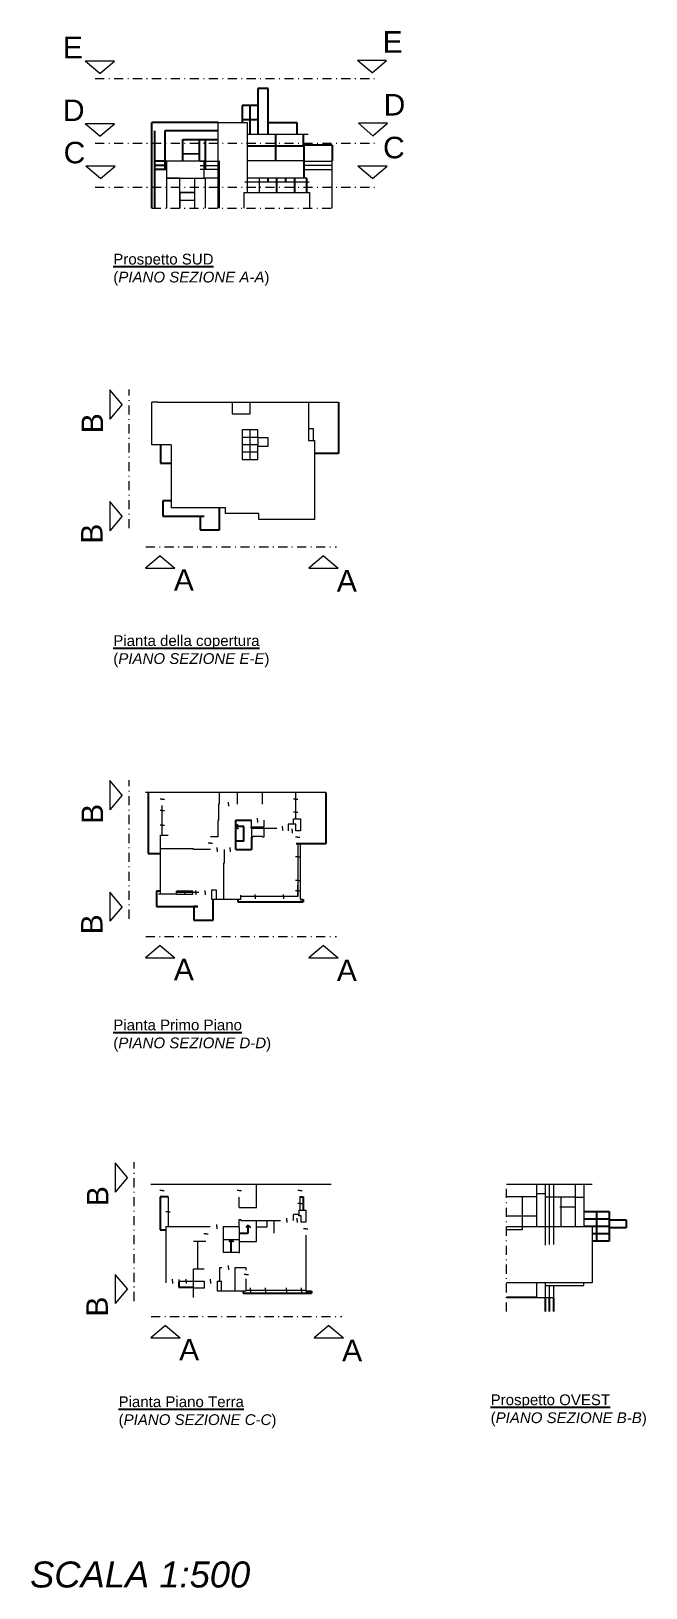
# Model space of a CAD drawing. Header units: centimetres. Extents: x 543 to 6804, y 293 to 1469.
# Drawn here: x 543.3 to 629, y 1252.1 to 1469 of the extents above; entities that cross this region are included whole.
import ezdxf

# ---------------------------------------------------------------- set-up
doc = ezdxf.new("R2010")
doc.units = ezdxf.units.CM
doc.linetypes.add('TRATTOPUNTO2', pattern=[12.7, 6.35, -3.175, 0, -3.175])
for name, color, linetype, lineweight in [('finestre', 131, 'Continuous', 20), ('linee a metà', 100, 'Continuous', 20), ('linee davanti', 161, 'Continuous', 20), ('linee di sezione', 7, 'Continuous', 20), ('linee spesse', 254, 'Continuous', 20), ('linee tratto punto', 40, 'TRATTOPUNTO2', 20), ('porte', 230, 'Continuous', 20)]:
    doc.layers.add(name, color=color, linetype=linetype, lineweight=lineweight)
doc.layers.add('linee dietro', color=51, linetype='Continuous')
doc.layers.add('testo', color=104, linetype='Continuous')
doc.styles.add('Annotative', font='arial.ttf')

msp = doc.modelspace()

# ---------------------------------------------------------------- linework, layer by layer
at = {"layer": 'finestre'}
for p, q in [((580.158, 1359.241), (580.158, 1362.891)), ((561.548, 1360.401), (561.248, 1360.401)), ((561.548, 1359.721), (561.548, 1361.081)), ((561.548, 1360.401), (561.848, 1360.401)), ((580.158, 1361.978), (579.858, 1361.978)), ((580.158, 1361.978), (580.458, 1361.978)), ((561.548, 1358.341), (561.248, 1358.341)), ((561.548, 1356.961), (561.548, 1359.721)), ((561.548, 1358.341), (561.848, 1358.341)), ((580.158, 1360.153), (579.858, 1360.153)), ((580.158, 1360.153), (580.458, 1360.153)), ((580.438, 1353.921), (580.138, 1353.921)), ((580.438, 1355.761), (580.438, 1348.401)), ((580.438, 1353.921), (580.738, 1353.921)), ((580.438, 1350.641), (580.138, 1350.641)), ((580.438, 1350.641), (580.738, 1350.641)), ((580.438, 1348.401), (580.438, 1350.001)), ((565.808, 1348.951), (563.508, 1348.951)), ((564.658, 1348.951), (564.658, 1349.251)), ((564.658, 1348.951), (564.658, 1348.651)), ((566.638, 1348.951), (565.808, 1348.951)), ((566.223, 1348.951), (566.223, 1349.251)), ((566.223, 1348.951), (566.223, 1348.651)), ((580.438, 1348.401), (572.518, 1348.401)), ((574.498, 1348.401), (574.498, 1348.701)), ((574.498, 1348.401), (574.498, 1348.101)), ((578.458, 1348.401), (578.458, 1348.701)), ((578.458, 1348.401), (578.458, 1348.101)), ((580.438, 1349.201), (580.138, 1349.201)), ((580.438, 1349.201), (580.738, 1349.201)), ((562.348, 1306.538), (562.348, 1302.408)), ((580.738, 1306.538), (580.738, 1304.688)), ((562.348, 1304.473), (562.048, 1304.473)), ((562.348, 1304.473), (562.648, 1304.473)), ((580.738, 1305.613), (580.438, 1305.613)), ((580.738, 1305.613), (581.038, 1305.613)), ((563.858, 1294.788), (565.898, 1294.788)), ((564.878, 1294.788), (564.878, 1295.088)), ((564.878, 1294.788), (564.878, 1294.488)), ((573.258, 1293.568), (581.538, 1293.568)), ((573.858, 1293.568), (573.858, 1293.868)), ((573.858, 1293.568), (573.858, 1293.268)), ((575.928, 1293.568), (575.928, 1293.868)), ((575.928, 1293.568), (575.928, 1293.268)), ((578.868, 1293.568), (578.868, 1293.868)), ((578.868, 1293.568), (578.868, 1293.268)), ((580.938, 1293.568), (580.938, 1293.868)), ((580.938, 1293.568), (580.938, 1293.268))]:
    msp.add_line(p, q, dxfattribs=at)
at = {"layer": 'linee a metà'}
for p, q in [((569.318, 1444.34), (569.318, 1456.31)), ((569.318, 1456.31), (573.398, 1456.31)), ((573.398, 1456.31), (573.398, 1446.54)), ((573.398, 1454.64), (581.868, 1454.64)), ((564.388, 1451.94), (566.688, 1451.94)), ((566.688, 1451.94), (564.388, 1451.94)), ((561.898, 1449.74), (562.198, 1449.74)), ((562.198, 1450.9), (561.958, 1450.9)), ((562.198, 1450.3), (561.958, 1450.3)), ((566.828, 1450.9), (569.378, 1450.9)), ((566.828, 1450.3), (569.378, 1450.3)), ((569.528, 1449.74), (566.828, 1449.74)), ((569.528, 1444.34), (569.528, 1450.94)), ((581.318, 1450.94), (573.398, 1450.94)), ((581.318, 1450.9), (585.238, 1450.9)), ((585.238, 1450.3), (581.318, 1450.3)), ((581.318, 1449.74), (585.238, 1449.74)), ((585.238, 1444.34), (585.238, 1450.94)), ((567.368, 1448.54), (567.518, 1448.54)), ((569.318, 1448.54), (567.518, 1448.54)), ((567.518, 1448.54), (567.518, 1444.34)), ((582.018, 1447.96), (573.058, 1447.96)), ((581.678, 1448.54), (573.398, 1448.54)), ((575.033, 1448.54), (575.033, 1446.54)), ((571.268, 1417.29), (571.268, 1415.68)), ((573.818, 1415.68), (573.818, 1417.29)), ((581.938, 1417.29), (586.118, 1417.29)), ((571.268, 1415.68), (573.818, 1415.68)), ((574.848, 1413.44), (572.698, 1413.44)), ((572.698, 1413.44), (572.698, 1409.34)), ((573.773, 1413.44), (573.773, 1409.34)), ((574.848, 1412.32), (574.848, 1413.44)), ((581.938, 1413.64), (582.558, 1413.64)), ((582.558, 1413.64), (582.558, 1411.95)), ((572.698, 1412.415), (574.848, 1412.415)), ((572.698, 1411.39), (574.848, 1411.39)), ((572.698, 1410.365), (574.848, 1410.365)), ((574.848, 1409.34), (574.848, 1411.19)), ((572.698, 1409.34), (574.848, 1409.34)), ((584.358, 1362.891), (580.308, 1362.891)), ((565.808, 1349.141), (563.508, 1349.141)), ((563.508, 1348.761), (563.508, 1349.141)), ((563.508, 1348.761), (565.808, 1348.761)), ((565.808, 1348.761), (565.808, 1349.141)), ((613.726, 1308.338), (613.726, 1306.538)), ((614.926, 1308.338), (614.926, 1299.838)), ((615.486, 1308.338), (615.486, 1299.898)), ((616.086, 1308.338), (616.086, 1299.898)), ((619.126, 1308.338), (619.126, 1302.408)), ((619.126, 1308.338), (619.126, 1306.528)), ((613.726, 1306.538), (609.526, 1306.538)), ((613.726, 1307.018), (614.926, 1307.018)), ((613.726, 1306.538), (613.726, 1302.408)), ((619.126, 1306.528), (614.926, 1306.528)), ((617.126, 1306.528), (617.126, 1302.408)), ((619.126, 1306.528), (619.126, 1302.408)), ((619.126, 1306.528), (620.326, 1306.528)), ((616.986, 1305.168), (619.126, 1305.168)), ((570.028, 1302.408), (570.028, 1298.788)), ((572.268, 1302.328), (572.268, 1300.668)), ((609.526, 1303.888), (613.726, 1303.888)), ((609.526, 1302.408), (621.496, 1302.408)), ((621.496, 1302.408), (621.496, 1294.588)), ((570.028, 1300.588), (572.268, 1300.588)), ((572.268, 1298.788), (570.028, 1298.788)), ((621.496, 1294.588), (609.526, 1294.588)), ((613.726, 1294.588), (613.726, 1292.468)), ((614.926, 1294.588), (614.926, 1292.468)), ((614.926, 1294.208), (620.326, 1294.208)), ((615.486, 1294.208), (615.486, 1292.468)), ((616.086, 1294.208), (616.086, 1292.468)), ((620.326, 1294.208), (620.326, 1294.588)), ((616.126, 1292.468), (613.726, 1292.468))]:
    msp.add_line(p, q, dxfattribs=at)
at = {"layer": 'linee davanti'}
for p, q in [((562.198, 1449.74), (562.198, 1450.94)), ((562.198, 1450.94), (567.368, 1450.94)), ((562.198, 1444.34), (562.198, 1449.74)), ((567.368, 1449.74), (567.368, 1450.94)), ((567.368, 1448.54), (567.368, 1449.74)), ((563.998, 1448.54), (562.198, 1448.54)), ((562.198, 1448.54), (567.368, 1448.54)), ((563.998, 1446.54), (563.998, 1448.54)), ((563.998, 1448.54), (566.038, 1448.54)), ((566.038, 1448.54), (566.038, 1446.54)), ((563.998, 1444.34), (563.998, 1446.54)), ((563.998, 1446.54), (566.038, 1446.54)), ((566.038, 1446.54), (563.998, 1446.54)), ((563.998, 1446.54), (563.998, 1444.34)), ((563.998, 1445.44), (566.038, 1445.44)), ((566.038, 1446.54), (566.038, 1444.34)), ((572.958, 1444.34), (572.958, 1446.54)), ((572.958, 1446.54), (582.068, 1446.54)), ((582.068, 1446.54), (582.068, 1444.34)), ((560.068, 1411.36), (560.068, 1417.29)), ((560.948, 1417.29), (560.068, 1417.29)), ((560.948, 1417.29), (581.938, 1417.29)), ((581.938, 1417.29), (581.938, 1411.95)), ((562.778, 1411.36), (560.068, 1411.36)), ((562.778, 1411.36), (562.778, 1402.59)), ((576.308, 1412.32), (574.848, 1412.32)), ((574.848, 1412.32), (574.848, 1411.19)), ((574.848, 1411.19), (576.308, 1411.19)), ((576.308, 1411.19), (576.308, 1412.32)), ((581.938, 1411.95), (582.748, 1411.95)), ((582.748, 1411.95), (582.748, 1400.97)), ((570.358, 1402.59), (562.778, 1402.59)), ((570.358, 1401.81), (570.358, 1402.59)), ((575.008, 1401.81), (570.358, 1401.81)), ((575.008, 1400.97), (575.008, 1401.81)), ((582.748, 1400.97), (575.008, 1400.97)), ((609.526, 1308.338), (621.496, 1308.338)), ((620.326, 1308.338), (620.326, 1302.408)), ((611.726, 1306.538), (611.726, 1301.948)), ((611.726, 1301.948), (609.526, 1301.948))]:
    msp.add_line(p, q, dxfattribs=at)
at = {"layer": 'linee di sezione'}
for p, q in [((580.308, 1362.891), (559.188, 1362.891)), ((569.488, 1362.891), (569.488, 1361.281)), ((572.038, 1361.281), (572.038, 1362.891)), ((575.458, 1362.891), (575.458, 1361.281)), ((569.488, 1361.281), (569.388, 1361.281)), ((569.388, 1361.281), (569.388, 1359.011)), ((569.388, 1359.011), (569.288, 1359.011)), ((569.288, 1359.011), (569.288, 1356.741)), ((573.968, 1358.091), (573.968, 1359.041)), ((575.708, 1359.041), (575.708, 1358.091)), ((579.858, 1358.481), (579.098, 1358.481)), ((579.098, 1358.481), (579.098, 1357.561)), ((579.858, 1359.241), (580.798, 1359.241)), ((579.858, 1358.481), (579.858, 1359.241)), ((580.178, 1358.481), (579.858, 1358.481)), ((580.178, 1357.561), (580.178, 1358.481)), ((580.798, 1359.241), (580.798, 1357.561)), ((561.318, 1348.761), (561.318, 1356.961)), ((561.318, 1356.961), (562.378, 1356.961)), ((569.288, 1356.741), (568.258, 1356.741)), ((575.708, 1358.091), (573.968, 1358.091)), ((573.968, 1357.921), (575.708, 1357.921)), ((573.968, 1357.921), (573.968, 1356.661)), ((573.968, 1356.661), (574.168, 1356.661)), ((574.168, 1356.661), (574.168, 1356.791)), ((575.508, 1356.791), (574.168, 1356.791)), ((575.508, 1356.661), (575.508, 1356.791)), ((575.708, 1356.661), (575.508, 1356.661)), ((575.708, 1357.921), (575.708, 1356.661)), ((575.708, 1357.921), (577.508, 1357.921)), ((580.798, 1357.561), (580.178, 1357.561)), ((565.888, 1355.041), (561.318, 1355.041)), ((565.888, 1354.941), (565.888, 1355.041)), ((568.258, 1354.941), (565.888, 1354.941)), ((570.158, 1354.941), (570.158, 1353.071)), ((580.798, 1347.981), (580.798, 1355.761)), ((570.158, 1353.071), (570.058, 1353.071)), ((570.058, 1353.071), (570.058, 1348.001)), ((563.508, 1348.761), (561.018, 1348.761)), ((568.438, 1348.001), (568.438, 1349.341)), ((568.438, 1349.341), (569.078, 1349.341)), ((572.518, 1348.001), (568.438, 1348.001)), ((569.078, 1349.341), (569.078, 1348.001)), ((572.518, 1348.001), (572.518, 1348.611)), ((559.928, 1308.338), (585.098, 1308.338)), ((574.678, 1305.048), (574.678, 1308.338)), ((572.268, 1305.048), (572.268, 1306.518)), ((572.268, 1305.048), (574.678, 1305.048)), ((580.598, 1304.108), (579.828, 1304.108)), ((579.828, 1303.258), (579.828, 1304.108)), ((580.598, 1304.688), (580.598, 1303.928)), ((580.598, 1304.688), (581.538, 1304.688)), ((580.598, 1303.928), (580.598, 1304.108)), ((581.538, 1304.688), (581.538, 1303.008)), ((562.058, 1302.408), (562.058, 1294.588)), ((562.058, 1302.408), (568.228, 1302.408)), ((570.028, 1302.408), (572.268, 1302.408)), ((572.268, 1302.328), (572.268, 1303.398)), ((572.268, 1303.398), (572.508, 1303.398)), ((572.508, 1303.398), (572.508, 1303.258)), ((572.508, 1303.258), (578.028, 1303.258)), ((574.678, 1300.328), (574.678, 1303.258)), ((574.678, 1302.388), (576.168, 1302.388)), ((576.168, 1302.388), (576.168, 1303.258)), ((577.098, 1303.258), (577.098, 1301.488)), ((580.918, 1303.928), (580.598, 1303.928)), ((580.918, 1303.008), (580.918, 1303.928)), ((581.538, 1303.008), (580.918, 1303.008)), ((565.898, 1300.358), (567.628, 1300.358)), ((566.498, 1296.508), (566.498, 1300.358)), ((572.268, 1300.668), (572.268, 1298.708)), ((572.268, 1300.328), (574.678, 1300.328)), ((581.538, 1301.208), (581.538, 1293.428)), ((565.898, 1292.528), (565.898, 1296.508)), ((565.898, 1296.508), (567.378, 1296.508)), ((565.898, 1296.508), (566.498, 1296.508)), ((569.868, 1296.668), (569.508, 1296.668)), ((569.508, 1296.668), (569.508, 1294.788)), ((573.258, 1296.668), (571.668, 1296.668)), ((571.668, 1296.668), (571.668, 1293.448)), ((573.258, 1296.338), (573.258, 1296.668)), ((563.858, 1295.048), (563.858, 1294.668)), ((565.898, 1294.788), (567.378, 1294.788)), ((567.378, 1293.848), (565.898, 1293.848)), ((567.378, 1294.788), (567.378, 1293.848)), ((569.178, 1294.788), (569.178, 1293.448)), ((569.178, 1294.788), (569.818, 1294.788)), ((569.178, 1293.448), (569.818, 1293.448)), ((569.818, 1293.448), (569.818, 1294.788)), ((569.818, 1293.448), (573.258, 1293.448)), ((573.258, 1293.448), (573.258, 1295.128))]:
    msp.add_line(p, q, dxfattribs=at)
at = {"layer": 'linee dietro'}
for p, q in [((576.308, 1461.04), (574.848, 1461.04)), ((574.848, 1461.04), (574.848, 1458.64)), ((576.308, 1454.64), (576.308, 1461.04)), ((574.848, 1458.64), (572.698, 1458.64)), ((572.698, 1458.64), (572.698, 1456.31)), ((573.773, 1458.64), (573.773, 1454.64)), ((574.848, 1458.64), (574.848, 1454.64)), ((569.318, 1456.31), (560.068, 1456.31)), ((560.068, 1444.34), (560.068, 1456.31)), ((574.848, 1456.64), (572.698, 1456.64)), ((576.308, 1456.31), (580.308, 1456.31)), ((580.308, 1456.31), (580.308, 1454.64)), ((560.438, 1455.14), (560.438, 1444.34)), ((569.318, 1455.14), (561.898, 1455.14)), ((561.898, 1455.14), (561.898, 1449.74)), ((564.388, 1453.94), (569.318, 1453.94)), ((564.388, 1450.94), (564.388, 1453.94)), ((564.388, 1453.94), (569.318, 1453.94)), ((566.688, 1453.94), (566.688, 1450.94)), ((567.518, 1453.94), (567.518, 1449.74)), ((577.358, 1450.94), (577.358, 1454.64)), ((581.218, 1453.04), (581.218, 1454.64)), ((573.398, 1453.04), (581.318, 1453.04)), ((585.238, 1453.14), (581.218, 1453.14)), ((581.318, 1450.94), (581.318, 1453.04)), ((585.238, 1453.14), (585.238, 1450.94)), ((561.898, 1450.9), (560.438, 1450.9)), ((561.898, 1450.3), (560.438, 1450.3)), ((561.898, 1449.74), (560.438, 1449.74)), ((581.318, 1448.54), (581.318, 1450.94)), ((576.285, 1447.96), (576.285, 1448.54)), ((577.538, 1446.54), (577.538, 1448.54)), ((578.79, 1447.96), (578.79, 1448.54)), ((580.043, 1446.54), (580.043, 1448.54)), ((581.678, 1446.54), (581.678, 1448.54)), ((586.118, 1417.29), (586.118, 1410.16)), ((561.318, 1411.36), (561.318, 1408.79)), ((561.318, 1408.79), (562.778, 1408.79)), ((586.118, 1410.16), (582.748, 1410.16)), ((562.778, 1403.54), (561.638, 1403.54)), ((561.638, 1403.54), (561.638, 1401.42)), ((569.528, 1399.51), (569.528, 1402.59)), ((561.638, 1401.42), (567.368, 1401.42)), ((566.828, 1401.42), (566.828, 1399.51)), ((566.828, 1399.51), (569.528, 1399.51)), ((559.558, 1362.891), (559.558, 1354.391)), ((584.358, 1362.891), (584.358, 1355.761)), ((571.818, 1354.941), (571.818, 1359.041)), ((571.818, 1359.041), (573.968, 1359.041)), ((571.818, 1358.146), (572.136, 1358.464)), ((572.893, 1358.146), (571.818, 1358.146)), ((571.818, 1358.146), (572.136, 1357.828)), ((572.893, 1356.129), (571.818, 1356.129)), ((572.893, 1356.129), (572.893, 1358.146)), ((573.968, 1357.921), (573.968, 1358.091)), ((573.968, 1356.661), (573.968, 1354.941)), ((559.558, 1354.391), (561.318, 1354.391)), ((571.818, 1354.941), (573.968, 1354.941)), ((584.358, 1355.761), (580.188, 1355.761)), ((561.318, 1349.141), (560.758, 1349.141)), ((560.758, 1349.141), (560.758, 1347.021)), ((561.318, 1349.141), (560.758, 1349.141)), ((560.758, 1349.141), (560.758, 1347.021)), ((568.648, 1345.111), (568.648, 1348.001)), ((568.648, 1345.111), (568.648, 1348.001)), ((572.078, 1348.001), (572.078, 1347.681)), ((572.078, 1347.681), (581.188, 1347.681)), ((580.798, 1347.981), (581.188, 1347.981)), ((581.188, 1347.981), (581.188, 1347.681)), ((560.758, 1347.021), (561.768, 1347.021)), ((560.758, 1347.021), (561.768, 1347.021)), ((561.768, 1347.021), (566.488, 1347.021)), ((561.768, 1347.021), (566.488, 1347.021)), ((566.488, 1347.021), (565.948, 1347.021)), ((565.948, 1347.021), (565.948, 1345.111)), ((565.948, 1347.021), (565.948, 1345.111)), ((565.948, 1345.111), (568.648, 1345.111)), ((565.948, 1345.111), (568.648, 1345.111)), ((562.348, 1306.538), (561.258, 1306.538)), ((561.258, 1306.538), (561.258, 1301.948)), ((580.738, 1306.538), (581.178, 1306.538)), ((581.178, 1306.538), (581.178, 1304.688)), ((620.326, 1304.488), (623.826, 1304.488)), ((622.076, 1304.488), (622.076, 1300.388)), ((623.826, 1304.488), (623.826, 1300.388)), ((561.258, 1301.948), (562.058, 1301.948)), ((573.533, 1302.606), (573.215, 1302.288)), ((573.533, 1301.498), (573.533, 1302.606)), ((573.533, 1302.606), (573.851, 1302.288)), ((623.826, 1303.463), (620.326, 1303.463)), ((623.826, 1302.438), (620.326, 1302.438)), ((623.826, 1303.368), (626.226, 1303.368)), ((626.226, 1302.238), (623.826, 1302.238)), ((626.226, 1303.368), (626.226, 1302.238)), ((571.148, 1300.588), (570.829, 1300.269)), ((571.148, 1298.788), (571.148, 1300.588)), ((571.148, 1300.588), (571.466, 1300.269)), ((572.268, 1301.498), (573.533, 1301.498)), ((623.826, 1301.413), (621.496, 1301.413)), ((623.826, 1300.388), (621.496, 1300.388)), ((563.858, 1294.668), (563.858, 1293.968)), ((563.858, 1293.968), (565.898, 1293.968)), ((572.818, 1293.448), (572.818, 1293.128)), ((572.818, 1293.128), (582.348, 1293.128)), ((581.538, 1293.428), (582.348, 1293.428)), ((582.348, 1293.428), (582.348, 1293.128)), ((613.726, 1292.528), (609.526, 1292.528)), ((614.926, 1292.468), (614.926, 1290.558)), ((615.486, 1292.468), (615.486, 1290.558)), ((616.086, 1292.468), (616.086, 1290.558))]:
    msp.add_line(p, q, dxfattribs=at)
at = {"layer": 'linee spesse'}
for p, q in [((554.868, 1464.859), (550.799, 1464.859)), ((552.834, 1463.129), (550.799, 1464.859)), ((554.868, 1464.859), (550.799, 1464.859)), ((552.834, 1463.129), (550.799, 1464.859)), ((552.834, 1463.129), (554.868, 1464.859)), ((552.834, 1463.129), (554.868, 1464.859)), ((592.823, 1464.935), (588.755, 1464.935)), ((590.789, 1463.205), (588.755, 1464.935)), ((592.823, 1464.935), (588.755, 1464.935)), ((590.789, 1463.205), (588.755, 1464.935)), ((590.789, 1463.205), (592.823, 1464.935)), ((590.789, 1463.205), (592.823, 1464.935)), ((554.868, 1456.103), (550.8, 1456.103)), ((552.834, 1454.373), (550.8, 1456.103)), ((554.868, 1456.103), (550.8, 1456.103)), ((552.834, 1454.373), (550.8, 1456.103)), ((552.834, 1454.373), (554.868, 1456.103)), ((552.834, 1454.373), (554.868, 1456.103)), ((592.954, 1456.175), (588.885, 1456.175)), ((590.919, 1454.445), (588.885, 1456.175)), ((592.954, 1456.175), (588.885, 1456.175)), ((590.919, 1454.445), (588.885, 1456.175)), ((590.919, 1454.445), (592.954, 1456.175)), ((590.919, 1454.445), (592.954, 1456.175)), ((554.969, 1450.21), (550.901, 1450.21)), ((552.935, 1448.48), (550.901, 1450.21)), ((554.969, 1450.21), (550.901, 1450.21)), ((552.935, 1448.48), (550.901, 1450.21)), ((552.935, 1448.48), (554.969, 1450.21)), ((552.935, 1448.48), (554.969, 1450.21)), ((592.874, 1450.21), (588.806, 1450.21)), ((590.84, 1448.48), (588.806, 1450.21)), ((592.874, 1450.21), (588.806, 1450.21)), ((590.84, 1448.48), (588.806, 1450.21)), ((590.84, 1448.48), (592.874, 1450.21)), ((590.84, 1448.48), (592.874, 1450.21)), ((554.22, 1419.013), (554.22, 1414.945)), ((555.95, 1416.979), (554.22, 1419.013)), ((555.95, 1416.979), (554.22, 1414.945)), ((554.22, 1403.465), (554.22, 1399.396)), ((555.95, 1401.431), (554.22, 1403.465)), ((555.95, 1401.431), (554.22, 1399.396)), ((561.246, 1395.903), (559.212, 1394.173)), ((561.246, 1395.903), (563.281, 1394.173)), ((584.031, 1395.903), (581.996, 1394.173)), ((584.031, 1395.903), (586.065, 1394.173)), ((559.212, 1394.173), (563.281, 1394.173)), ((581.996, 1394.173), (586.065, 1394.173)), ((554.22, 1364.57), (554.22, 1360.501)), ((555.95, 1362.536), (554.22, 1364.57)), ((555.95, 1362.536), (554.22, 1360.501)), ((554.22, 1349.021), (554.22, 1344.953)), ((555.95, 1346.987), (554.22, 1349.021)), ((572.518, 1348.001), (572.078, 1348.001)), ((555.95, 1346.987), (554.22, 1344.953)), ((561.246, 1341.605), (559.212, 1339.875)), ((561.246, 1341.605), (563.281, 1339.875)), ((584.031, 1341.605), (581.996, 1339.875)), ((584.031, 1341.605), (586.065, 1339.875)), ((559.212, 1339.875), (563.281, 1339.875)), ((581.996, 1339.875), (586.065, 1339.875)), ((554.96, 1311.292), (554.96, 1307.224)), ((556.69, 1309.258), (554.96, 1311.292)), ((556.69, 1309.258), (554.96, 1307.224)), ((554.96, 1295.744), (554.96, 1291.675)), ((556.69, 1293.71), (554.96, 1295.744)), ((556.69, 1293.71), (554.96, 1291.675)), ((561.986, 1288.631), (559.952, 1286.901)), ((559.952, 1286.901), (564.021, 1286.901)), ((561.986, 1288.631), (564.021, 1286.901)), ((584.771, 1288.631), (582.736, 1286.901)), ((582.736, 1286.901), (586.805, 1286.901)), ((584.771, 1288.631), (586.805, 1286.901))]:
    msp.add_line(p, q, dxfattribs=at)
at = {"layer": 'linee tratto punto', "ltscale": 0.2}
for p, q in [((552.182, 1462.442), (591.365, 1462.442)), ((552.182, 1453.429), (591.554, 1453.429)), ((552.182, 1447.283), (591.365, 1447.283)), ((560.068, 1444.34), (585.238, 1444.34)), ((556.908, 1399.753), (556.908, 1419.093)), ((559.235, 1397.154), (585.835, 1397.154)), ((556.908, 1345.309), (556.908, 1364.649)), ((559.235, 1342.856), (585.835, 1342.856)), ((557.648, 1292.032), (557.648, 1311.372)), ((609.526, 1290.558), (609.526, 1308.338)), ((559.975, 1289.882), (586.575, 1289.882))]:
    msp.add_line(p, q, dxfattribs=at)
at = {"layer": 'porte'}
for p, q in [((561.548, 1361.986), (561.248, 1361.986)), ((561.548, 1361.986), (561.848, 1361.986)), ((570.763, 1361.281), (570.763, 1361.581)), ((570.763, 1361.281), (570.763, 1360.981)), ((574.838, 1359.041), (574.838, 1359.341)), ((574.838, 1359.041), (574.838, 1358.741)), ((578.303, 1357.921), (578.303, 1358.221)), ((578.303, 1357.921), (578.303, 1357.621)), ((579.638, 1357.561), (579.638, 1357.861)), ((579.638, 1357.561), (579.638, 1357.261)), ((580.438, 1356.661), (580.138, 1356.661)), ((580.438, 1356.661), (580.738, 1356.661)), ((568.258, 1355.841), (567.958, 1355.841)), ((568.258, 1355.841), (568.558, 1355.841)), ((569.208, 1354.941), (569.208, 1355.241)), ((569.208, 1354.941), (569.208, 1354.641)), ((570.988, 1354.941), (570.988, 1355.241)), ((570.988, 1354.941), (570.988, 1354.641)), ((567.538, 1348.951), (567.538, 1349.251)), ((567.538, 1348.951), (567.538, 1348.651)), ((561.518, 1307.438), (561.218, 1307.438)), ((561.518, 1307.438), (561.818, 1307.438)), ((572.268, 1307.428), (571.968, 1307.428)), ((572.268, 1307.428), (572.568, 1307.428)), ((580.738, 1307.438), (580.438, 1307.438)), ((580.738, 1307.438), (581.038, 1307.438)), ((569.128, 1302.408), (569.128, 1302.708)), ((569.128, 1302.408), (569.128, 1302.108)), ((578.928, 1303.258), (578.928, 1303.558)), ((578.928, 1303.258), (578.928, 1302.958)), ((580.373, 1303.258), (580.373, 1303.558)), ((580.373, 1303.258), (580.373, 1302.958)), ((581.538, 1302.108), (581.238, 1302.108)), ((581.538, 1302.108), (581.838, 1302.108)), ((567.628, 1301.383), (567.328, 1301.383)), ((567.628, 1301.383), (567.928, 1301.383)), ((570.768, 1296.668), (570.768, 1296.968)), ((570.768, 1296.668), (570.768, 1296.368)), ((573.258, 1295.733), (572.958, 1295.733)), ((573.258, 1295.733), (573.558, 1295.733)), ((562.958, 1294.788), (562.958, 1295.088)), ((562.958, 1294.788), (562.958, 1294.488)), ((568.278, 1294.788), (568.278, 1295.088)), ((568.278, 1294.788), (568.278, 1294.488))]:
    msp.add_line(p, q, dxfattribs=at)

# ---------------------------------------------------------------- texts
at = {"layer": 'testo', "style": 'Annotative'}
for s, p in [('E', (592.268, 1466.022)), ('E', (547.689, 1465.244)), ('D', (592.398, 1457.261)), ('D', (547.689, 1456.488)), ('C', (592.319, 1451.297)), ('C', (547.79, 1450.595)), ('A', (563.157, 1391.028)), ('A', (585.878, 1390.918)), ('A', (563.157, 1336.73)), ('A', (585.878, 1336.62)), ('A', (563.897, 1283.756)), ('A', (586.618, 1283.646))]:
    msp.add_text(s, height=3, dxfattribs=at).set_placement(p)
for p in [(553.289, 1412.969), (553.217, 1397.575), (553.289, 1358.525), (553.217, 1343.132), (554.029, 1305.248), (553.957, 1289.854)]:
    msp.add_text('B', height=3, rotation=90, dxfattribs=at).set_placement(p)
at = {"layer": 'testo', "attachment_point": 1, "style": 'Annotative'}
for s, insert, char_height, width in [('{\\LProspetto SUD\\P}({\\fArial|b0|i1|c0|p34;PIANO SEZIONE A-A})', (554.717, 1437.997), 1.5, 55.75691), ('{\\LPianta della copertura\\P}({\\fArial|b0|i1|c0|p34;PIANO SEZIONE E-E})', (554.717, 1384.824), 1.5, 55.75691), ('{\\LPianta Primo Piano\\P}({\\fArial|b0|i1|c0|p34;PIANO SEZIONE D-D})', (554.717, 1331.261), 1.5, 55.75691), ('{\\LPianta Piano Terra\\P}({\\fArial|b0|i1|c0|p34;PIANO SEZIONE C-C})', (555.457, 1278.749), 1.5, 55.75691), ('{\\LProspetto OVEST\\P}({\\fArial|b0|i1|c0|p34;PIANO SEZIONE B-B})', (607.323, 1279.019), 1.5, 55.75691), ('{\\fArial|b0|i1|c0|p34;SCALA 1:500}', (543.118, 1255.732), 3.62538, 31.04939)]:
    msp.add_mtext(s, dxfattribs=dict(at, insert=insert, char_height=char_height, width=width))

doc.saveas('drawing.dxf')
